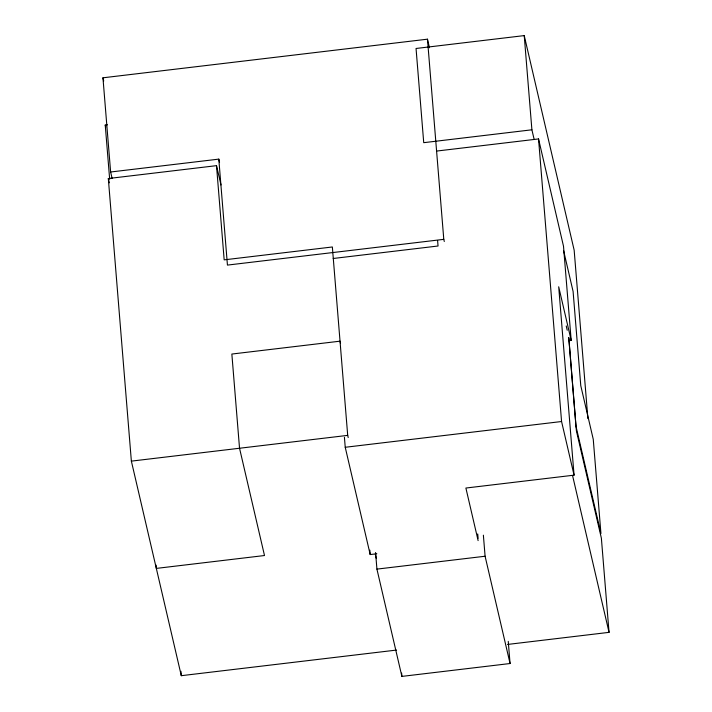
<?xml version="1.0" encoding="UTF-8"?>
<svg xmlns="http://www.w3.org/2000/svg" width="712" height="712" viewBox="0 0 712 712"><rect width="100%" height="100%" fill="white"/><g stroke="black" fill="none" stroke-linecap="round" stroke-linejoin="round"><path stroke-width="1.07" d="M112.131 178.445L110.627 172.001L102.955 77.804L427.467 39.178L429.47 47.757M587.889 418.612L574.157 250.17L524.228 35.6L416.048 48.478L423.729 142.676L531.9 129.798L534.169 139.516M109.675 179.353L105.243 125.054L107.45 124.787M110.627 172.001L218.806 159.123L219.554 162.345M396.54 650.065L181.293 675.688L131.364 461.127L108.322 178.534L216.501 165.656L220.996 184.969M436.99 151.024L538.539 138.938L563.504 246.218L571.184 340.416L568.977 340.674M444.288 241.493L443.79 239.348L227.44 265.095L218.806 159.123M333.18 258.492L438.049 246.005L437.595 240.469M131.364 461.127L347.705 435.37L348.212 437.524M344.421 437.302L345.231 447.278L561.572 421.522L574.059 475.162L465.888 488.04L478.117 540.613M345.231 447.278L370.195 554.559L376.817 553.767M376.924 569.119L485.094 556.241L510.059 663.522L401.888 676.4L376.924 569.119L375.571 552.494M507.496 644.449L609.045 632.354L601.373 538.165L576.4 430.876L568.817 337.791M563.61 250.695L573.098 291.466L580.769 385.664L593.256 439.304L600.937 533.502L575.972 426.212L568.746 337.559M571.184 340.416L558.697 286.776L574.059 475.162M566.227 325.954L567.224 330.243M572.608 475.749L609.045 632.354M340.532 343.326L340.033 341.173L231.854 354.051L239.535 448.248L264.499 555.529L156.329 568.407L156.061 565.079M375.304 553.972L376.31 558.288M102.955 77.804L103.703 81.026M105.243 125.054L105.75 127.199M108.322 178.534L109.328 182.824M538.539 138.938L561.572 421.522M524.228 35.6L531.9 129.798M508.252 641.361L510.059 663.522M483.377 535.184L485.094 556.241M477.734 533.929L478.099 538.361M427.467 39.178L443.79 239.348M401.621 673.071L401.888 676.4M369.831 550.127L370.195 554.559M347.705 435.37L332.353 246.975L224.173 259.853L216.501 165.656M180.928 671.256L181.293 675.688"/></g></svg>
